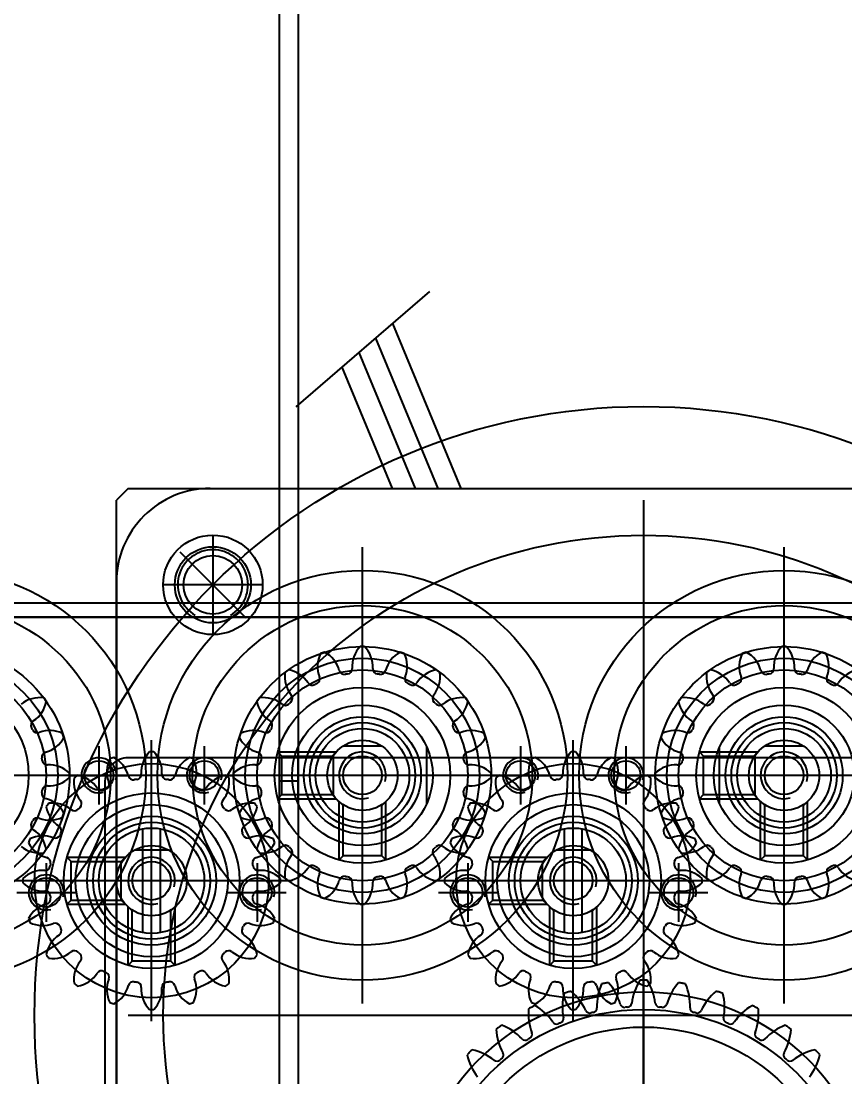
# Model space of a CAD drawing. Header units: inches. Extents: x 0 to 77285, y -118 to 40065.
# Drawn here: x 15726.5 to 15796.8, y 25655.3 to 25745.5 of the extents above; entities that cross this region are included whole.
import ezdxf

# ---------------------------------------------------------------- set-up
doc = ezdxf.new("R2010")
doc.units = ezdxf.units.IN
doc.header["$LTSCALE"] = 5
doc.header["$MEASUREMENT"] = 0
doc.layers.add('A', color=8, linetype='Continuous')
doc.styles.add('SCI', font='')
doc.styles.get('SCI').set_extended_font_data('Gulim')
doc.dimstyles.new('SCH', dxfattribs={"dimtxt": 2.5, "dimasz": 2, "dimexe": 1.25, "dimexo": 0.625, "dimtad": 1, "dimdec": 8, "dimtxsty": 'SCI', "dimcen": 2.5, "dimclrd": 4, "dimclre": 4, "dimclrt": 7, "dimadec": 8, "dimazin": 2, "dimtfac": 1, "dimtdec": 8, "dimtmove": 0, "dimatfit": 3, "dimfxl": 1, "dimarcsym": 0})

# ---------------------------------------------------------------- blocks, each defined once
blk = doc.blocks.new('A$Cc399747e')
at = {"ltscale": 5}
for p, q in [((1533.292, 71), (1533.292, 1381)), ((1534.892, 1101), (1534.892, 71)), ((1533.292, 596), (1534.892, 596))]:
    blk.add_line(p, q, dxfattribs=at)
for p, q in [((1503.797, 572), (1503.797, 660)), ((1548.797, 660), (1548.797, 572)), ((1503.797, 656), (1503.797, 612)), ((1503.797, 613.5), (1503.797, 654.5)), ((1548.797, 586), (1548.797, 653)), ((1459.797, 616), (1547.797, 616)), ((1509.797, 616.5), (1509.797, 592.5)), ((1545.797, 616.5), (1545.797, 592.5)), ((1491.797, 615), (1491.797, 576)), ((1527.797, 615), (1527.797, 576)), ((1507.797, 611.729), (1507.797, 606.736)), ((1507.797, 611.729), (1508.147, 611.379)), ((1509.797, 612), (1509.797, 597)), ((1511.797, 611.729), (1511.447, 611.379)), ((1511.797, 611.729), (1511.797, 606.736)), ((1543.797, 611.729), (1543.797, 606.736)), ((1543.797, 611.729), (1544.147, 611.379)), ((1545.797, 612), (1545.797, 597)), ((1547.797, 611.729), (1547.447, 611.379)), ((1547.797, 611.729), (1547.797, 606.736)), ((1508.147, 611.379), (1511.447, 611.379)), ((1508.147, 611.379), (1508.147, 607.086)), ((1511.447, 611.379), (1511.447, 607.086)), ((1544.147, 611.379), (1547.447, 611.379)), ((1544.147, 611.379), (1544.147, 607.086)), ((1547.447, 611.379), (1547.447, 607.086)), ((1509.797, 610), (1509.797, 599)), ((1545.797, 610), (1545.797, 599)), ((1509.047, 608.937), (1509.047, 600.063)), ((1510.547, 608.937), (1510.547, 600.063)), ((1545.047, 608.937), (1545.047, 600.063)), ((1546.547, 608.937), (1546.547, 600.063)), ((1491.797, 608.5), (1491.797, 582.5)), ((1500.797, 603), (1500.797, 608)), ((1518.797, 603), (1518.797, 608)), ((1527.797, 608.5), (1527.797, 582.5)), ((1536.797, 603), (1536.797, 608)), ((1554.797, 603), (1554.797, 608)), ((1491.797, 607.5), (1491.797, 583.5)), ((1508.147, 607.086), (1507.797, 606.736)), ((1508.147, 607.086), (1508.277, 607.086)), ((1511.318, 607.086), (1511.447, 607.086)), ((1511.447, 607.086), (1511.797, 606.736)), ((1527.797, 607.5), (1527.797, 583.5)), ((1544.147, 607.086), (1543.797, 606.736)), ((1544.147, 607.086), (1544.277, 607.086)), ((1547.318, 607.086), (1547.447, 607.086)), ((1547.447, 607.086), (1547.797, 606.736)), ((1517.026, 606.5), (1512.033, 606.5)), ((1512.383, 606.15), (1512.033, 606.5)), ((1512.383, 606.15), (1512.383, 606.021)), ((1516.676, 606.15), (1512.383, 606.15)), ((1517.026, 606.5), (1516.676, 606.15)), ((1516.676, 606.15), (1516.676, 602.85)), ((1553.026, 606.5), (1548.033, 606.5)), ((1548.383, 606.15), (1548.033, 606.5)), ((1548.383, 606.15), (1548.383, 606.021)), ((1552.676, 606.15), (1548.383, 606.15)), ((1553.026, 606.5), (1552.676, 606.15)), ((1552.676, 606.15), (1552.676, 602.85)), ((1503.297, 605.5), (1498.297, 605.5)), ((1512.438, 603.077), (1512.438, 605.923)), ((1521.297, 605.5), (1516.297, 605.5)), ((1539.297, 605.5), (1534.297, 605.5)), ((1548.438, 603.077), (1548.438, 605.923)), ((1557.297, 605.5), (1552.297, 605.5)), ((1497.797, 604.5), (1521.797, 604.5)), ((1502.297, 604.5), (1517.297, 604.5)), ((1504.297, 604.5), (1515.297, 604.5)), ((1533.797, 604.5), (1557.797, 604.5)), ((1538.297, 604.5), (1553.297, 604.5)), ((1540.297, 604.5), (1551.297, 604.5)), ((1489.797, 602.729), (1489.797, 597.736)), ((1489.797, 602.729), (1490.147, 602.379)), ((1490.147, 602.379), (1493.447, 602.379)), ((1490.147, 602.379), (1490.147, 598.086)), ((1493.797, 602.729), (1493.447, 602.379)), ((1493.447, 602.379), (1493.447, 598.086)), ((1493.797, 602.729), (1493.797, 597.736)), ((1512.383, 602.85), (1512.033, 602.5)), ((1517.026, 602.5), (1512.033, 602.5)), ((1512.383, 602.979), (1512.383, 602.85)), ((1516.676, 602.85), (1512.383, 602.85)), ((1517.026, 602.5), (1516.676, 602.85)), ((1525.797, 602.729), (1525.797, 597.736)), ((1525.797, 602.729), (1526.147, 602.379)), ((1526.147, 602.379), (1529.447, 602.379)), ((1526.147, 602.379), (1526.147, 598.086)), ((1529.797, 602.729), (1529.447, 602.379)), ((1529.447, 602.379), (1529.447, 598.086)), ((1529.797, 602.729), (1529.797, 597.736)), ((1548.383, 602.85), (1548.033, 602.5)), ((1553.026, 602.5), (1548.033, 602.5)), ((1548.383, 602.979), (1548.383, 602.85)), ((1552.676, 602.85), (1548.383, 602.85)), ((1553.026, 602.5), (1552.676, 602.85)), ((1511.22, 601.859), (1508.374, 601.859)), ((1547.22, 601.859), (1544.374, 601.859)), ((1490.147, 598.086), (1489.797, 597.736)), ((1490.147, 598.086), (1490.277, 598.086)), ((1493.318, 598.086), (1493.447, 598.086)), ((1493.447, 598.086), (1493.797, 597.736)), ((1497.297, 597.898), (1497.297, 593.102)), ((1505.297, 593), (1505.297, 598)), ((1514.297, 593), (1514.297, 598)), ((1522.297, 597.898), (1522.297, 593.102)), ((1526.147, 598.086), (1525.797, 597.736)), ((1526.147, 598.086), (1526.277, 598.086)), ((1529.318, 598.086), (1529.447, 598.086)), ((1529.447, 598.086), (1529.797, 597.736)), ((1533.297, 597.898), (1533.297, 593.102)), ((1541.297, 593), (1541.297, 598)), ((1550.297, 593), (1550.297, 598)), ((1499.026, 597.5), (1494.033, 597.5)), ((1494.383, 597.15), (1494.033, 597.5)), ((1494.298, 593.843), (1494.298, 597.157)), ((1494.383, 597.15), (1494.383, 597.021)), ((1498.676, 597.15), (1494.383, 597.15)), ((1499.026, 597.5), (1498.676, 597.15)), ((1498.676, 597.15), (1498.676, 593.85)), ((1535.026, 597.5), (1530.033, 597.5)), ((1530.383, 597.15), (1530.033, 597.5)), ((1530.298, 593.843), (1530.298, 597.157)), ((1530.383, 597.15), (1530.383, 597.021)), ((1534.676, 597.15), (1530.383, 597.15)), ((1535.026, 597.5), (1534.676, 597.15)), ((1534.676, 597.15), (1534.676, 593.85)), ((1472.297, 595.5), (1511.297, 595.5)), ((1478.797, 595.5), (1504.797, 595.5)), ((1479.797, 595.5), (1503.797, 595.5)), ((1507.797, 595.5), (1502.797, 595.5)), ((1508.297, 595.5), (1547.297, 595.5)), ((1516.797, 595.5), (1511.797, 595.5)), ((1514.797, 595.5), (1540.797, 595.5)), ((1515.797, 595.5), (1539.797, 595.5)), ((1543.797, 595.5), (1538.797, 595.5)), ((1544.297, 595.5), (1583.297, 595.5)), ((1552.797, 595.5), (1547.797, 595.5)), ((1550.797, 595.5), (1576.797, 595.5)), ((1551.797, 595.5), (1575.797, 595.5)), ((1494.383, 593.85), (1494.033, 593.5)), ((1499.026, 593.5), (1494.033, 593.5)), ((1494.383, 593.979), (1494.383, 593.85)), ((1498.676, 593.85), (1494.383, 593.85)), ((1499.026, 593.5), (1498.676, 593.85)), ((1530.383, 593.85), (1530.033, 593.5)), ((1535.026, 593.5), (1530.033, 593.5)), ((1530.383, 593.979), (1530.383, 593.85)), ((1534.676, 593.85), (1530.383, 593.85)), ((1535.026, 593.5), (1534.676, 593.85)), ((1490.14, 592.999), (1493.454, 592.999)), ((1526.14, 592.999), (1529.454, 592.999)), ((1548.797, 579), (1548.797, 586)), ((1540.567, 574.98), (1540.567, 583.48)), ((1617.797, 582), (1042.797, 582)), ((1543.396, 576.402), (1537.739, 582.059)), ((1536.317, 579.23), (1544.817, 579.23)), ((1547.797, 571), (1548.797, 572)), ((1547.797, 571), (1459.797, 571)), ((1540.797, 571), (1466.797, 571)), ((1519.373, 571), (1525.211, 556.907)), ((1521.322, 571), (1526.646, 558.147)), ((1523.27, 571), (1528.08, 559.387)), ((1525.218, 571), (1529.515, 560.628)), ((1533.454, 564.033), (1522.04, 554.165))]:
    blk.add_line(p, q)
at = {"ltscale": 3}
for p, q in [((1549.787, 596), (1549.787, 652)), ((1451.787, 594), (1547.787, 594)), ((1042.797, 582), (1617.797, 582)), ((1042.797, 580.8), (1617.797, 580.8))]:
    blk.add_line(p, q, dxfattribs=at)
for centre, radius in [((1503.797, 616), 52.001), ((1503.797, 616), 52.001), ((1503.797, 616), 41), ((1503.797, 634), 20), ((1503.797, 634), 18.5), ((1503.797, 634), 17), ((1509.797, 604.5), 10), ((1545.797, 604.5), 10), ((1491.797, 595.5), 17.5), ((1527.797, 595.5), 17.5), ((1563.797, 595.5), 17.5), ((1509.797, 604.5), 7.5), ((1545.797, 604.5), 7.5), ((1509.797, 604.5), 6.5), ((1545.797, 604.5), 6.5), ((1491.797, 595.5), 14.5), ((1509.797, 604.5), 5.5), ((1527.797, 595.5), 14.5), ((1545.797, 604.5), 5.5), ((1563.797, 595.5), 14.5), ((1509.797, 604.5), 5), ((1509.797, 604.5), 4.5), ((1509.797, 604.5), 4.5), ((1545.797, 604.5), 5), ((1545.797, 604.5), 4.5), ((1545.797, 604.5), 4.5), ((1509.797, 604.5), 3), ((1509.797, 604.5), 3), ((1545.797, 604.5), 3), ((1545.797, 604.5), 3), ((1491.797, 595.5), 11), ((1500.797, 605.5), 1.25), ((1509.797, 604.5), 1.65), ((1527.797, 595.5), 11), ((1518.797, 605.5), 1.25), ((1536.797, 605.5), 1.25), ((1545.797, 604.5), 1.65), ((1563.797, 595.5), 11), ((1554.797, 605.5), 1.25), ((1491.797, 595.5), 10), ((1527.797, 595.5), 10), ((1563.797, 595.5), 10), ((1491.797, 595.5), 9), ((1527.797, 595.5), 9), ((1563.797, 595.5), 9), ((1491.797, 595.5), 7.5), ((1527.797, 595.5), 7.5), ((1563.797, 595.5), 7.5), ((1491.797, 595.5), 6), ((1527.797, 595.5), 6), ((1491.797, 595.5), 5), ((1491.797, 595.5), 4.5), ((1527.797, 595.5), 5), ((1527.797, 595.5), 4.5), ((1491.797, 595.5), 4), ((1527.797, 595.5), 4), ((1491.797, 595.5), 3), ((1491.797, 595.5), 3), ((1527.797, 595.5), 3), ((1527.797, 595.5), 3), ((1491.797, 595.5), 1.65), ((1527.797, 595.5), 1.65), ((1505.297, 595.5), 1.25), ((1514.297, 595.5), 1.25), ((1541.297, 595.5), 1.25), ((1550.297, 595.5), 1.25), ((1540.567, 579.23), 4.25), ((1540.567, 579.23), 3.25), ((1540.567, 579.23), 2.5)]:
    blk.add_circle(centre, radius)
for centre, radius, start, end in [((1493.596, 618.215), 5, 142.5617, 166.64585), ((1513.998, 618.215), 5, 13.35415, 37.4383), ((1488.013, 623.799), 5, 283.35415, 307.4383), ((1491.285, 619.525), 0.383, 49.15998, 127.4383), ((1503.797, 634), 18.75, 229.15998, 229.5), ((1503.797, 634), 18.75, 229.5, 229.84002), ((1491.458, 619.378), 0.383, 331.5617, 49.84002), ((1516.137, 619.378), 0.383, 130.15998, 208.4383), ((1503.797, 634), 18.75, 310.15998, 310.5), ((1503.797, 634), 18.75, 310.5, 310.84002), ((1516.309, 619.525), 0.383, 52.5617, 130.84002), ((1519.582, 623.799), 5, 232.5617, 256.64585), ((1503.797, 634), 21, 224.15937, 225), ((1503.797, 634), 21, 225, 225.84063), ((1496.191, 616.814), 5, 151.5617, 175.64585), ((1511.403, 616.814), 5, 4.35415, 28.4383), ((1503.797, 634), 21, 314.15937, 315), ((1503.797, 634), 21, 315, 315.84063), ((1489.803, 621.456), 5, 292.35415, 316.4383), ((1493.703, 617.746), 0.383, 58.15998, 136.4383), ((1503.797, 634), 18.75, 238.15998, 238.5), ((1503.797, 634), 18.75, 238.5, 238.84002), ((1493.897, 617.627), 0.383, 340.5617, 58.84002), ((1513.697, 617.627), 0.383, 121.15998, 199.4383), ((1503.797, 634), 18.75, 301.15998, 301.5), ((1503.797, 634), 18.75, 301.5, 301.84002), ((1513.891, 617.746), 0.383, 43.5617, 121.84002), ((1517.792, 621.456), 5, 223.5617, 247.64585), ((1503.797, 634), 21, 233.15937, 234), ((1503.797, 634), 21, 234, 234.84063), ((1498.973, 615.836), 5, 160.5617, 184.64585), ((1508.621, 615.836), 5, 355.35415, 19.4383), ((1503.797, 634), 21, 305.15937, 306), ((1503.797, 634), 21, 306, 306.84063), ((1491.937, 619.421), 5, 301.35415, 325.4383), ((1496.37, 616.367), 0.383, 67.15998, 145.4383), ((1503.797, 634), 18.75, 247.15998, 247.5), ((1503.797, 634), 18.75, 247.5, 247.84002), ((1496.58, 616.28), 0.383, 349.5617, 67.84002), ((1501.874, 615.305), 5, 169.5617, 193.64585), ((1505.72, 615.305), 5, 346.35415, 10.4383), ((1511.014, 616.28), 0.383, 112.15998, 190.4383), ((1503.797, 634), 18.75, 292.15998, 292.5), ((1503.797, 634), 18.75, 292.5, 292.84002), ((1511.224, 616.367), 0.383, 34.5617, 112.84002), ((1515.657, 619.421), 5, 214.5617, 238.64585), ((1503.797, 634), 21, 242.15937, 243), ((1503.797, 634), 21, 243, 243.84063), ((1494.364, 617.745), 5, 310.35415, 334.4383), ((1499.22, 615.422), 0.383, 76.15998, 154.4383), ((1503.797, 634), 18.75, 256.15998, 256.5), ((1503.797, 634), 18.75, 256.5, 256.84002), ((1499.441, 615.369), 0.383, 358.5617, 76.84002), ((1504.823, 615.234), 5, 178.5617, 202.64585), ((1497.023, 616.47), 5, 319.35415, 343.4383), ((1502.183, 614.935), 0.383, 85.15998, 163.4383), ((1503.797, 634), 18.75, 265.15998, 265.5), ((1503.797, 634), 18.75, 265.5, 265.84002), ((1502.409, 614.917), 0.383, 7.5617, 85.84002), ((1505.185, 614.917), 0.383, 94.15998, 172.4383), ((1503.797, 634), 18.75, 274.15998, 274.5), ((1503.797, 634), 18.75, 274.5, 274.84002), ((1505.412, 614.935), 0.383, 16.5617, 94.84002), ((1510.571, 616.47), 5, 196.5617, 220.64585), ((1509.797, 604.5), 11, 107.05064, 108), ((1505.403, 612.806), 2.5, 14.84215, 62.13454), ((1502.772, 615.234), 5, 337.35415, 1.4383), ((1508.153, 615.369), 0.383, 103.15998, 181.4383), ((1503.797, 634), 18.75, 283.15998, 283.5), ((1503.797, 634), 18.75, 283.5, 283.84002), ((1508.374, 615.422), 0.383, 25.5617, 103.84002), ((1513.23, 617.745), 5, 205.5617, 229.64585), ((1511.409, 613.758), 2.5, 135.86546, 183.15785), ((1509.797, 604.5), 11, 90, 90.94936), ((1509.797, 604.5), 11, 89.05064, 90), ((1508.185, 613.758), 2.5, 356.84215, 44.13454), ((1514.191, 612.806), 2.5, 117.86546, 165.15785), ((1509.797, 604.5), 11, 72, 72.94936), ((1503.797, 634), 21, 296.15937, 297), ((1503.797, 634), 21, 297, 297.84063), ((1545.797, 604.5), 11, 107.05064, 108), ((1541.403, 612.806), 2.5, 14.84215, 62.13454), ((1547.409, 613.758), 2.5, 135.86546, 183.15785), ((1545.797, 604.5), 11, 90, 90.94936), ((1545.797, 604.5), 11, 89.05064, 90), ((1544.185, 613.758), 2.5, 356.84215, 44.13454), ((1550.191, 612.806), 2.5, 117.86546, 165.15785), ((1545.797, 604.5), 11, 72, 72.94936), ((1503.797, 634), 21, 251.15937, 252), ((1507.746, 615.626), 5, 187.5617, 211.64585), ((1499.849, 615.626), 5, 328.35415, 352.4383), ((1508.47, 613.803), 2.5, 153.86546, 201.15785), ((1509.797, 604.5), 11, 108, 108.94936), ((1503.797, 634), 21, 288, 288.84063), ((1509.797, 604.5), 11, 71.05064, 72), ((1511.125, 613.803), 2.5, 338.84215, 26.13454), ((1544.47, 613.803), 2.5, 153.86546, 201.15785), ((1545.797, 604.5), 11, 108, 108.94936), ((1545.797, 604.5), 11, 71.05064, 72), ((1547.125, 613.803), 2.5, 338.84215, 26.13454), ((1503.797, 634), 21, 252, 252.84063), ((1503.797, 634), 21, 260.15937, 261), ((1503.797, 634), 21, 261, 261.84063), ((1505.66, 612.937), 2.5, 171.86546, 219.15785), ((1509.797, 604.5), 11, 126, 126.94936), ((1509.797, 604.5), 11, 125.05064, 126), ((1503.052, 611.042), 2.5, 32.84215, 80.13454), ((1503.797, 634), 21, 278.15937, 279), ((1503.797, 634), 21, 279, 279.84063), ((1508.247, 613.56), 0.442, 194.84215, 279.71096), ((1508.472, 613.596), 0.442, 278.28904, 3.15785), ((1503.797, 634), 21, 287.15937, 288), ((1511.122, 613.596), 0.442, 176.84215, 261.71096), ((1511.348, 613.56), 0.442, 260.28904, 345.15785), ((1516.543, 611.042), 2.5, 99.86546, 147.15785), ((1513.935, 612.937), 2.5, 320.84215, 8.13454), ((1509.797, 604.5), 11, 54, 54.94936), ((1509.797, 604.5), 11, 53.05064, 54), ((1541.66, 612.937), 2.5, 171.86546, 219.15785), ((1545.797, 604.5), 11, 126, 126.94936), ((1545.797, 604.5), 11, 125.05064, 126), ((1539.052, 611.042), 2.5, 32.84215, 80.13454), ((1544.247, 613.56), 0.442, 194.84215, 279.71096), ((1544.472, 613.596), 0.442, 278.28904, 3.15785), ((1547.122, 613.596), 0.442, 176.84215, 261.71096), ((1547.348, 613.56), 0.442, 260.28904, 345.15785), ((1552.543, 611.042), 2.5, 99.86546, 147.15785), ((1549.935, 612.937), 2.5, 320.84215, 8.13454), ((1545.797, 604.5), 11, 54, 54.94936), ((1545.797, 604.5), 11, 53.05064, 54), ((1503.797, 634), 21, 269.15937, 270), ((1503.797, 634), 21, 270, 270.84063), ((1505.523, 612.637), 0.442, 212.84215, 297.71096), ((1509.797, 604.5), 8.75, 117, 117.71096), ((1509.797, 604.5), 8.75, 116.28904, 117), ((1505.726, 612.741), 0.442, 296.28904, 21.15785), ((1509.797, 604.5), 8.75, 99, 99.71096), ((1509.797, 604.5), 8.75, 98.28904, 99), ((1509.797, 604.5), 8.75, 81, 81.71096), ((1509.797, 604.5), 8.75, 80.28904, 81), ((1513.868, 612.741), 0.442, 158.84215, 243.71096), ((1509.797, 604.5), 8.75, 63, 63.71096), ((1509.797, 604.5), 8.75, 62.28904, 63), ((1514.071, 612.637), 0.442, 242.28904, 327.15785), ((1541.523, 612.637), 0.442, 212.84215, 297.71096), ((1545.797, 604.5), 8.75, 117, 117.71096), ((1545.797, 604.5), 8.75, 116.28904, 117), ((1541.726, 612.741), 0.442, 296.28904, 21.15785), ((1545.797, 604.5), 8.75, 99, 99.71096), ((1545.797, 604.5), 8.75, 98.28904, 99), ((1545.797, 604.5), 8.75, 81, 81.71096), ((1545.797, 604.5), 8.75, 80.28904, 81), ((1549.868, 612.741), 0.442, 158.84215, 243.71096), ((1545.797, 604.5), 8.75, 63, 63.71096), ((1545.797, 604.5), 8.75, 62.28904, 63), ((1550.071, 612.637), 0.442, 242.28904, 327.15785), ((1509.797, 604.5), 11, 144, 144.94936), ((1503.255, 611.246), 2.5, 189.86546, 237.15785), ((1509.797, 604.5), 11, 143.05064, 144), ((1501.36, 608.637), 2.5, 50.84215, 98.13454), ((1503.218, 610.918), 0.442, 230.84215, 315.71096), ((1509.797, 604.5), 8.75, 135, 135.71096), ((1509.797, 604.5), 8.75, 134.28904, 135), ((1503.379, 611.08), 0.442, 314.28904, 39.15785), ((1516.215, 611.08), 0.442, 140.84215, 225.71096), ((1509.797, 604.5), 8.75, 45, 45.71096), ((1509.797, 604.5), 8.75, 44.28904, 45), ((1516.377, 610.918), 0.442, 224.28904, 309.15785), ((1518.234, 608.637), 2.5, 81.86546, 129.15785), ((1516.339, 611.246), 2.5, 302.84215, 350.13454), ((1509.797, 604.5), 11, 36, 36.94936), ((1509.797, 604.5), 11, 35.05064, 36), ((1545.797, 604.5), 11, 144, 144.94936), ((1539.255, 611.246), 2.5, 189.86546, 237.15785), ((1545.797, 604.5), 11, 143.05064, 144), ((1537.36, 608.637), 2.5, 50.84215, 98.13454), ((1539.218, 610.918), 0.442, 230.84215, 315.71096), ((1545.797, 604.5), 8.75, 135, 135.71096), ((1545.797, 604.5), 8.75, 134.28904, 135), ((1539.379, 611.08), 0.442, 314.28904, 39.15785), ((1552.215, 611.08), 0.442, 140.84215, 225.71096), ((1545.797, 604.5), 8.75, 45, 45.71096), ((1545.797, 604.5), 8.75, 44.28904, 45), ((1552.377, 610.918), 0.442, 224.28904, 309.15785), ((1554.234, 608.637), 2.5, 81.86546, 129.15785), ((1552.339, 611.246), 2.5, 302.84215, 350.13454), ((1545.797, 604.5), 11, 36, 36.94936), ((1545.797, 604.5), 11, 35.05064, 36), ((1501.66, 608.774), 0.442, 332.28904, 57.15785), ((1517.935, 608.774), 0.442, 122.84215, 207.71096), ((1537.66, 608.774), 0.442, 332.28904, 57.15785), ((1553.935, 608.774), 0.442, 122.84215, 207.71096), ((1509.797, 604.5), 11, 162, 162.94936), ((1509.797, 604.5), 11, 161.05064, 162), ((1500.495, 605.828), 2.5, 68.84215, 116.13454), ((1501.556, 608.571), 0.442, 248.84215, 333.71096), ((1509.797, 604.5), 8.75, 153, 153.71096), ((1509.797, 604.5), 8.75, 152.28904, 153), ((1509.797, 604.5), 8.75, 27, 27.71096), ((1509.797, 604.5), 8.75, 26.28904, 27), ((1518.038, 608.571), 0.442, 206.28904, 291.15785), ((1519.1, 605.828), 2.5, 63.86546, 111.15785), ((1509.797, 604.5), 11, 18, 18.94936), ((1509.797, 604.5), 11, 17.05064, 18), ((1545.797, 604.5), 11, 162, 162.94936), ((1545.797, 604.5), 11, 161.05064, 162), ((1536.495, 605.828), 2.5, 68.84215, 116.13454), ((1537.556, 608.571), 0.442, 248.84215, 333.71096), ((1545.797, 604.5), 8.75, 153, 153.71096), ((1545.797, 604.5), 8.75, 152.28904, 153), ((1545.797, 604.5), 8.75, 27, 27.71096), ((1545.797, 604.5), 8.75, 26.28904, 27), ((1554.038, 608.571), 0.442, 206.28904, 291.15785), ((1555.1, 605.828), 2.5, 63.86546, 111.15785), ((1545.797, 604.5), 11, 18, 18.94936), ((1545.797, 604.5), 11, 17.05064, 18), ((1501.491, 608.894), 2.5, 207.86546, 255.15785), ((1500.797, 605.5), 1.5, 165, 105), ((1518.797, 605.5), 1.5, 165, 105), ((1518.104, 608.894), 2.5, 284.84215, 332.13454), ((1537.491, 608.894), 2.5, 207.86546, 255.15785), ((1536.797, 605.5), 1.5, 165, 105), ((1554.797, 605.5), 1.5, 165, 105), ((1554.104, 608.894), 2.5, 284.84215, 332.13454), ((1491.797, 595.5), 11, 107.05064, 108), ((1487.403, 603.806), 2.5, 14.84215, 62.13454), ((1493.409, 604.758), 2.5, 135.86546, 183.15785), ((1491.797, 595.5), 11, 90, 90.94936), ((1491.797, 595.5), 11, 89.05064, 90), ((1490.185, 604.758), 2.5, 356.84215, 44.13454), ((1496.191, 603.806), 2.5, 117.86546, 165.15785), ((1491.797, 595.5), 11, 72, 72.94936), ((1500.737, 606.051), 0.442, 350.28904, 75.15785), ((1509.797, 604.5), 8.75, 170.28904, 171), ((1509.797, 604.5), 2, 165, 105), ((1518.857, 606.051), 0.442, 104.84215, 189.71096), ((1509.797, 604.5), 8.75, 9, 9.71096), ((1527.797, 595.5), 11, 107.05064, 108), ((1523.403, 603.806), 2.5, 14.84215, 62.13454), ((1529.409, 604.758), 2.5, 135.86546, 183.15785), ((1527.797, 595.5), 11, 90, 90.94936), ((1527.797, 595.5), 11, 89.05064, 90), ((1526.185, 604.758), 2.5, 356.84215, 44.13454), ((1532.191, 603.806), 2.5, 117.86546, 165.15785), ((1527.797, 595.5), 11, 72, 72.94936), ((1536.737, 606.051), 0.442, 350.28904, 75.15785), ((1545.797, 604.5), 8.75, 170.28904, 171), ((1545.797, 604.5), 2, 165, 105), ((1554.857, 606.051), 0.442, 104.84215, 189.71096), ((1545.797, 604.5), 8.75, 9, 9.71096), ((1490.47, 604.803), 2.5, 153.86546, 201.15785), ((1491.797, 595.5), 11, 108, 108.94936), ((1491.797, 595.5), 11, 71.05064, 72), ((1493.125, 604.803), 2.5, 338.84215, 26.13454), ((1500.54, 602.888), 2.5, 86.84215, 134.13454), ((1500.702, 605.825), 0.442, 266.84215, 351.71096), ((1509.797, 604.5), 8.75, 171, 171.71096), ((1509.797, 604.5), 8.75, 8.28904, 9), ((1518.893, 605.825), 0.442, 188.28904, 273.15785), ((1519.055, 602.888), 2.5, 45.86546, 93.15785), ((1526.47, 604.803), 2.5, 153.86546, 201.15785), ((1527.797, 595.5), 11, 108, 108.94936), ((1527.797, 595.5), 11, 71.05064, 72), ((1529.125, 604.803), 2.5, 338.84215, 26.13454), ((1536.54, 602.888), 2.5, 86.84215, 134.13454), ((1536.702, 605.825), 0.442, 266.84215, 351.71096), ((1545.797, 604.5), 8.75, 171, 171.71096), ((1545.797, 604.5), 8.75, 8.28904, 9), ((1554.893, 605.825), 0.442, 188.28904, 273.15785), ((1555.055, 602.888), 2.5, 45.86546, 93.15785), ((1485.052, 602.042), 2.5, 32.84215, 80.13454), ((1490.247, 604.56), 0.442, 194.84215, 279.71096), ((1490.472, 604.596), 0.442, 278.28904, 3.15785), ((1493.122, 604.596), 0.442, 176.84215, 261.71096), ((1493.348, 604.56), 0.442, 260.28904, 345.15785), ((1498.543, 602.042), 2.5, 99.86546, 147.15785), ((1495.935, 603.937), 2.5, 320.84215, 8.13454), ((1491.797, 595.5), 11, 54, 54.94936), ((1491.797, 595.5), 11, 53.05064, 54), ((1509.797, 604.5), 11, 179.05064, 180), ((1509.797, 604.5), 11, 180, 180.94936), ((1500.54, 606.112), 2.5, 225.86546, 273.15785), ((1519.055, 606.112), 2.5, 266.84215, 314.13454), ((1509.797, 604.5), 11, 360, 0.94936), ((1509.797, 604.5), 11, 359.05064, 0), ((1523.66, 603.937), 2.5, 171.86546, 219.15785), ((1527.797, 595.5), 11, 126, 126.94936), ((1527.797, 595.5), 11, 125.05064, 126), ((1521.052, 602.042), 2.5, 32.84215, 80.13454), ((1526.247, 604.56), 0.442, 194.84215, 279.71096), ((1526.472, 604.596), 0.442, 278.28904, 3.15785), ((1529.122, 604.596), 0.442, 176.84215, 261.71096), ((1529.348, 604.56), 0.442, 260.28904, 345.15785), ((1534.543, 602.042), 2.5, 99.86546, 147.15785), ((1531.935, 603.937), 2.5, 320.84215, 8.13454), ((1527.797, 595.5), 11, 54, 54.94936), ((1527.797, 595.5), 11, 53.05064, 54), ((1545.797, 604.5), 11, 179.05064, 180), ((1545.797, 604.5), 11, 180, 180.94936), ((1536.54, 606.112), 2.5, 225.86546, 273.15785), ((1555.055, 606.112), 2.5, 266.84215, 314.13454), ((1545.797, 604.5), 11, 360, 0.94936), ((1545.797, 604.5), 11, 359.05064, 0), ((1487.523, 603.637), 0.442, 212.84215, 297.71096), ((1491.797, 595.5), 8.75, 117, 117.71096), ((1491.797, 595.5), 8.75, 116.28904, 117), ((1487.726, 603.741), 0.442, 296.28904, 21.15785), ((1491.797, 595.5), 8.75, 99, 99.71096), ((1491.797, 595.5), 8.75, 98.28904, 99), ((1491.797, 595.5), 8.75, 81, 81.71096), ((1491.797, 595.5), 8.75, 80.28904, 81), ((1495.868, 603.741), 0.442, 158.84215, 243.71096), ((1491.797, 595.5), 8.75, 63, 63.71096), ((1491.797, 595.5), 8.75, 62.28904, 63), ((1496.071, 603.637), 0.442, 242.28904, 327.15785), ((1500.702, 603.175), 0.442, 8.28904, 93.15785), ((1518.893, 603.175), 0.442, 86.84215, 171.71096), ((1523.523, 603.637), 0.442, 212.84215, 297.71096), ((1527.797, 595.5), 8.75, 117, 117.71096), ((1527.797, 595.5), 8.75, 116.28904, 117), ((1523.726, 603.741), 0.442, 296.28904, 21.15785), ((1527.797, 595.5), 8.75, 99, 99.71096), ((1527.797, 595.5), 8.75, 98.28904, 99), ((1527.797, 595.5), 8.75, 81, 81.71096), ((1527.797, 595.5), 8.75, 80.28904, 81), ((1531.868, 603.741), 0.442, 158.84215, 243.71096), ((1527.797, 595.5), 8.75, 63, 63.71096), ((1527.797, 595.5), 8.75, 62.28904, 63), ((1532.071, 603.637), 0.442, 242.28904, 327.15785), ((1536.702, 603.175), 0.442, 8.28904, 93.15785), ((1554.893, 603.175), 0.442, 86.84215, 171.71096), ((1501.491, 600.106), 2.5, 104.84215, 152.13454), ((1500.737, 602.95), 0.442, 284.84215, 9.71096), ((1509.797, 604.5), 8.75, 188.28904, 189), ((1509.797, 604.5), 8.75, 189, 189.71096), ((1518.857, 602.95), 0.442, 170.28904, 255.15785), ((1509.797, 604.5), 8.75, 350.28904, 351), ((1509.797, 604.5), 8.75, 351, 351.71096), ((1518.104, 600.106), 2.5, 27.86546, 75.15785), ((1537.491, 600.106), 2.5, 104.84215, 152.13454), ((1536.737, 602.95), 0.442, 284.84215, 9.71096), ((1545.797, 604.5), 8.75, 188.28904, 189), ((1545.797, 604.5), 8.75, 189, 189.71096), ((1554.857, 602.95), 0.442, 170.28904, 255.15785), ((1545.797, 604.5), 8.75, 350.28904, 351), ((1545.797, 604.5), 8.75, 351, 351.71096), ((1554.104, 600.106), 2.5, 27.86546, 75.15785), ((1498.215, 602.08), 0.442, 140.84215, 225.71096), ((1491.797, 595.5), 8.75, 45, 45.71096), ((1491.797, 595.5), 8.75, 44.28904, 45), ((1498.377, 601.918), 0.442, 224.28904, 309.15785), ((1500.234, 599.637), 2.5, 81.86546, 129.15785), ((1498.339, 602.246), 2.5, 302.84215, 350.13454), ((1491.797, 595.5), 11, 36, 36.94936), ((1491.797, 595.5), 11, 35.05064, 36), ((1527.797, 595.5), 11, 144, 144.94936), ((1521.255, 602.246), 2.5, 189.86546, 237.15785), ((1527.797, 595.5), 11, 143.05064, 144), ((1519.36, 599.637), 2.5, 50.84215, 98.13454), ((1521.218, 601.918), 0.442, 230.84215, 315.71096), ((1527.797, 595.5), 8.75, 135, 135.71096), ((1527.797, 595.5), 8.75, 134.28904, 135), ((1521.379, 602.08), 0.442, 314.28904, 39.15785), ((1534.215, 602.08), 0.442, 140.84215, 225.71096), ((1527.797, 595.5), 8.75, 45, 45.71096), ((1527.797, 595.5), 8.75, 44.28904, 45), ((1534.377, 601.918), 0.442, 224.28904, 309.15785), ((1536.234, 599.637), 2.5, 81.86546, 129.15785), ((1534.339, 602.246), 2.5, 302.84215, 350.13454), ((1527.797, 595.5), 11, 36, 36.94936), ((1527.797, 595.5), 11, 35.05064, 36), ((1563.797, 595.5), 11, 144, 144.94936), ((1557.255, 602.246), 2.5, 189.86546, 237.15785), ((1563.797, 595.5), 11, 143.05064, 144), ((1555.36, 599.637), 2.5, 50.84215, 98.13454), ((1509.797, 604.5), 11, 197.05064, 198), ((1509.797, 604.5), 11, 198, 198.94936), ((1500.495, 603.172), 2.5, 243.86546, 291.15785), ((1501.556, 600.429), 0.442, 26.28904, 111.15785), ((1509.797, 604.5), 8.75, 206.28904, 207), ((1509.797, 604.5), 8.75, 333, 333.71096), ((1518.038, 600.429), 0.442, 68.84215, 153.71096), ((1519.1, 603.172), 2.5, 248.84215, 296.13454), ((1509.797, 604.5), 11, 341.05064, 342), ((1509.797, 604.5), 11, 342, 342.94936), ((1545.797, 604.5), 11, 197.05064, 198), ((1545.797, 604.5), 11, 198, 198.94936), ((1536.495, 603.172), 2.5, 243.86546, 291.15785), ((1537.556, 600.429), 0.442, 26.28904, 111.15785), ((1545.797, 604.5), 8.75, 206.28904, 207), ((1545.797, 604.5), 8.75, 333, 333.71096), ((1554.038, 600.429), 0.442, 68.84215, 153.71096), ((1555.1, 603.172), 2.5, 248.84215, 296.13454), ((1545.797, 604.5), 11, 341.05064, 342), ((1545.797, 604.5), 11, 342, 342.94936), ((1499.935, 599.774), 0.442, 122.84215, 207.71096), ((1503.255, 597.754), 2.5, 122.84215, 170.13454), ((1501.66, 600.226), 0.442, 302.84215, 27.71096), ((1509.797, 604.5), 8.75, 207, 207.71096), ((1517.935, 600.226), 0.442, 152.28904, 237.15785), ((1509.797, 604.5), 8.75, 332.28904, 333), ((1516.339, 597.754), 2.5, 9.86546, 57.15785), ((1519.66, 599.774), 0.442, 332.28904, 57.15785), ((1535.935, 599.774), 0.442, 122.84215, 207.71096), ((1539.255, 597.754), 2.5, 122.84215, 170.13454), ((1537.66, 600.226), 0.442, 302.84215, 27.71096), ((1545.797, 604.5), 8.75, 207, 207.71096), ((1553.935, 600.226), 0.442, 152.28904, 237.15785), ((1545.797, 604.5), 8.75, 332.28904, 333), ((1552.339, 597.754), 2.5, 9.86546, 57.15785), ((1555.66, 599.774), 0.442, 332.28904, 57.15785), ((1491.797, 595.5), 8.75, 27, 27.71096), ((1491.797, 595.5), 8.75, 26.28904, 27), ((1500.038, 599.571), 0.442, 206.28904, 291.15785), ((1501.1, 596.828), 2.5, 63.86546, 111.15785), ((1491.797, 595.5), 11, 18, 18.94936), ((1491.797, 595.5), 11, 17.05064, 18), ((1527.797, 595.5), 11, 162, 162.94936), ((1527.797, 595.5), 11, 161.05064, 162), ((1518.495, 596.828), 2.5, 68.84215, 116.13454), ((1519.556, 599.571), 0.442, 248.84215, 333.71096), ((1527.797, 595.5), 8.75, 153, 153.71096), ((1527.797, 595.5), 8.75, 152.28904, 153), ((1527.797, 595.5), 8.75, 27, 27.71096), ((1527.797, 595.5), 8.75, 26.28904, 27), ((1536.038, 599.571), 0.442, 206.28904, 291.15785), ((1537.1, 596.828), 2.5, 63.86546, 111.15785), ((1527.797, 595.5), 11, 18, 18.94936), ((1527.797, 595.5), 11, 17.05064, 18), ((1563.797, 595.5), 11, 162, 162.94936), ((1563.797, 595.5), 11, 161.05064, 162), ((1554.495, 596.828), 2.5, 68.84215, 116.13454), ((1555.556, 599.571), 0.442, 248.84215, 333.71096), ((1563.797, 595.5), 8.75, 153, 153.71096), ((1563.797, 595.5), 8.75, 152.28904, 153), ((1500.104, 599.894), 2.5, 284.84215, 332.13454), ((1509.797, 604.5), 11, 215.05064, 216), ((1509.797, 604.5), 11, 216, 216.94936), ((1501.36, 600.363), 2.5, 261.86546, 309.15785), ((1503.218, 598.082), 0.442, 44.28904, 129.15785), ((1509.797, 604.5), 8.75, 224.28904, 225), ((1509.797, 604.5), 8.75, 225, 225.71096), ((1503.379, 597.921), 0.442, 320.84215, 45.71096), ((1516.215, 597.921), 0.442, 134.28904, 219.15785), ((1509.797, 604.5), 8.75, 314.28904, 315), ((1509.797, 604.5), 8.75, 315, 315.71096), ((1516.377, 598.082), 0.442, 50.84215, 135.71096), ((1518.234, 600.363), 2.5, 230.84215, 278.13454), ((1519.491, 599.894), 2.5, 207.86546, 255.15785), ((1509.797, 604.5), 11, 323.05064, 324), ((1509.797, 604.5), 11, 324, 324.94936), ((1536.104, 599.894), 2.5, 284.84215, 332.13454), ((1545.797, 604.5), 11, 215.05064, 216), ((1545.797, 604.5), 11, 216, 216.94936), ((1537.36, 600.363), 2.5, 261.86546, 309.15785), ((1539.218, 598.082), 0.442, 44.28904, 129.15785), ((1545.797, 604.5), 8.75, 224.28904, 225), ((1545.797, 604.5), 8.75, 225, 225.71096), ((1539.379, 597.921), 0.442, 320.84215, 45.71096), ((1552.215, 597.921), 0.442, 134.28904, 219.15785), ((1545.797, 604.5), 8.75, 314.28904, 315), ((1545.797, 604.5), 8.75, 315, 315.71096), ((1552.377, 598.082), 0.442, 50.84215, 135.71096), ((1554.234, 600.363), 2.5, 230.84215, 278.13454), ((1555.491, 599.894), 2.5, 207.86546, 255.15785), ((1545.797, 604.5), 11, 323.05064, 324), ((1545.797, 604.5), 11, 324, 324.94936), ((1491.797, 595.5), 2, 165, 105), ((1500.857, 597.051), 0.442, 104.84215, 189.71096), ((1491.797, 595.5), 8.75, 9, 9.71096), ((1505.66, 596.063), 2.5, 140.84215, 188.13454), ((1505.297, 595.5), 1.5, 165, 105), ((1514.297, 595.5), 1.5, 165, 105), ((1513.935, 596.063), 2.5, 351.86546, 39.15785), ((1518.737, 597.051), 0.442, 350.28904, 75.15785), ((1527.797, 595.5), 8.75, 170.28904, 171), ((1527.797, 595.5), 2, 165, 105), ((1536.857, 597.051), 0.442, 104.84215, 189.71096), ((1527.797, 595.5), 8.75, 9, 9.71096), ((1541.66, 596.063), 2.5, 140.84215, 188.13454), ((1541.297, 595.5), 1.5, 165, 105), ((1550.297, 595.5), 1.5, 165, 105), ((1549.935, 596.063), 2.5, 351.86546, 39.15785), ((1554.737, 597.051), 0.442, 350.28904, 75.15785), ((1563.797, 595.5), 8.75, 170.28904, 171), ((1491.797, 595.5), 8.75, 8.28904, 9), ((1500.893, 596.825), 0.442, 188.28904, 273.15785), ((1501.055, 593.888), 2.5, 45.86546, 93.15785), ((1503.052, 597.958), 2.5, 279.86546, 327.15785), ((1505.523, 596.363), 0.442, 62.28904, 147.15785), ((1509.797, 604.5), 8.75, 242.28904, 243), ((1509.797, 604.5), 8.75, 243, 243.71096), ((1505.726, 596.259), 0.442, 338.84215, 63.71096), ((1508.47, 595.197), 2.5, 158.84215, 206.13454), ((1511.125, 595.197), 2.5, 333.86546, 21.15785), ((1513.868, 596.259), 0.442, 116.28904, 201.15785), ((1509.797, 604.5), 8.75, 296.28904, 297), ((1509.797, 604.5), 8.75, 297, 297.71096), ((1514.071, 596.363), 0.442, 32.84215, 117.71096), ((1516.543, 597.958), 2.5, 212.84215, 260.13454), ((1518.54, 593.888), 2.5, 86.84215, 134.13454), ((1518.702, 596.825), 0.442, 266.84215, 351.71096), ((1527.797, 595.5), 8.75, 171, 171.71096), ((1527.797, 595.5), 8.75, 8.28904, 9), ((1536.893, 596.825), 0.442, 188.28904, 273.15785), ((1537.055, 593.888), 2.5, 45.86546, 93.15785), ((1539.052, 597.958), 2.5, 279.86546, 327.15785), ((1541.523, 596.363), 0.442, 62.28904, 147.15785), ((1545.797, 604.5), 8.75, 242.28904, 243), ((1545.797, 604.5), 8.75, 243, 243.71096), ((1541.726, 596.259), 0.442, 338.84215, 63.71096), ((1544.47, 595.197), 2.5, 158.84215, 206.13454), ((1547.125, 595.197), 2.5, 333.86546, 21.15785), ((1549.868, 596.259), 0.442, 116.28904, 201.15785), ((1545.797, 604.5), 8.75, 296.28904, 297), ((1545.797, 604.5), 8.75, 297, 297.71096), ((1550.071, 596.363), 0.442, 32.84215, 117.71096), ((1552.543, 597.958), 2.5, 212.84215, 260.13454), ((1554.54, 593.888), 2.5, 86.84215, 134.13454), ((1554.702, 596.825), 0.442, 266.84215, 351.71096), ((1563.797, 595.5), 8.75, 171, 171.71096), ((1501.055, 597.112), 2.5, 266.84215, 314.13454), ((1491.797, 595.5), 11, 360, 0.94936), ((1491.797, 595.5), 11, 359.05064, 0), ((1509.797, 604.5), 11, 233.05064, 234), ((1509.797, 604.5), 11, 234, 234.94936), ((1505.403, 596.194), 2.5, 297.86546, 345.15785), ((1508.247, 595.44), 0.442, 80.28904, 165.15785), ((1509.797, 604.5), 8.75, 260.28904, 261), ((1509.797, 604.5), 8.75, 261, 261.71096), ((1508.472, 595.405), 0.442, 356.84215, 81.71096), ((1511.409, 595.242), 2.5, 176.84215, 224.13454), ((1508.185, 595.242), 2.5, 315.86546, 3.15785), ((1511.122, 595.405), 0.442, 98.28904, 183.15785), ((1509.797, 604.5), 8.75, 278.28904, 279), ((1509.797, 604.5), 8.75, 279, 279.71096), ((1511.348, 595.44), 0.442, 14.84215, 99.71096), ((1514.191, 596.194), 2.5, 194.84215, 242.13454), ((1509.797, 604.5), 11, 305.05064, 306), ((1509.797, 604.5), 11, 306, 306.94936), ((1527.797, 595.5), 11, 179.05064, 180), ((1527.797, 595.5), 11, 180, 180.94936), ((1518.54, 597.112), 2.5, 225.86546, 273.15785), ((1537.055, 597.112), 2.5, 266.84215, 314.13454), ((1527.797, 595.5), 11, 360, 0.94936), ((1527.797, 595.5), 11, 359.05064, 0), ((1545.797, 604.5), 11, 233.05064, 234), ((1545.797, 604.5), 11, 234, 234.94936), ((1541.403, 596.194), 2.5, 297.86546, 345.15785), ((1544.247, 595.44), 0.442, 80.28904, 165.15785), ((1545.797, 604.5), 8.75, 260.28904, 261), ((1545.797, 604.5), 8.75, 261, 261.71096), ((1544.472, 595.405), 0.442, 356.84215, 81.71096), ((1547.409, 595.242), 2.5, 176.84215, 224.13454), ((1544.185, 595.242), 2.5, 315.86546, 3.15785), ((1547.122, 595.405), 0.442, 98.28904, 183.15785), ((1545.797, 604.5), 8.75, 278.28904, 279), ((1545.797, 604.5), 8.75, 279, 279.71096), ((1547.348, 595.44), 0.442, 14.84215, 99.71096), ((1550.191, 596.194), 2.5, 194.84215, 242.13454), ((1545.797, 604.5), 11, 305.05064, 306), ((1545.797, 604.5), 11, 306, 306.94936), ((1563.797, 595.5), 11, 179.05064, 180), ((1563.797, 595.5), 11, 180, 180.94936), ((1554.54, 597.112), 2.5, 225.86546, 273.15785), ((1500.893, 594.175), 0.442, 86.84215, 171.71096), ((1518.702, 594.175), 0.442, 8.28904, 93.15785), ((1536.893, 594.175), 0.442, 86.84215, 171.71096), ((1554.702, 594.175), 0.442, 8.28904, 93.15785), ((1500.857, 593.95), 0.442, 170.28904, 255.15785), ((1491.797, 595.5), 8.75, 350.28904, 351), ((1491.797, 595.5), 8.75, 351, 351.71096), ((1500.104, 591.106), 2.5, 27.86546, 75.15785), ((1509.797, 604.5), 11, 251.05064, 252), ((1509.797, 604.5), 11, 252, 252.94936), ((1509.797, 604.5), 11, 269.05064, 270), ((1509.797, 604.5), 11, 270, 270.94936), ((1509.797, 604.5), 11, 287.05064, 288), ((1509.797, 604.5), 11, 288, 288.94936), ((1519.491, 591.106), 2.5, 104.84215, 152.13454), ((1518.737, 593.95), 0.442, 284.84215, 9.71096), ((1527.797, 595.5), 8.75, 188.28904, 189), ((1527.797, 595.5), 8.75, 189, 189.71096), ((1536.857, 593.95), 0.442, 170.28904, 255.15785), ((1527.797, 595.5), 8.75, 350.28904, 351), ((1527.797, 595.5), 8.75, 351, 351.71096), ((1536.104, 591.106), 2.5, 27.86546, 75.15785), ((1545.797, 604.5), 11, 251.05064, 252), ((1545.797, 604.5), 11, 252, 252.94936), ((1545.797, 604.5), 11, 269.05064, 270), ((1545.797, 604.5), 11, 270, 270.94936), ((1545.797, 604.5), 11, 287.05064, 288), ((1545.797, 604.5), 11, 288, 288.94936), ((1555.491, 591.106), 2.5, 104.84215, 152.13454), ((1554.737, 593.95), 0.442, 284.84215, 9.71096), ((1563.797, 595.5), 8.75, 188.28904, 189), ((1563.797, 595.5), 8.75, 189, 189.71096), ((1491.797, 595.5), 8.75, 333, 333.71096), ((1500.038, 591.429), 0.442, 68.84215, 153.71096), ((1501.1, 594.172), 2.5, 248.84215, 296.13454), ((1491.797, 595.5), 11, 341.05064, 342), ((1491.797, 595.5), 11, 342, 342.94936), ((1527.797, 595.5), 11, 197.05064, 198), ((1527.797, 595.5), 11, 198, 198.94936), ((1518.495, 594.172), 2.5, 243.86546, 291.15785), ((1519.556, 591.429), 0.442, 26.28904, 111.15785), ((1527.797, 595.5), 8.75, 206.28904, 207), ((1527.797, 595.5), 8.75, 333, 333.71096), ((1536.038, 591.429), 0.442, 68.84215, 153.71096), ((1537.1, 594.172), 2.5, 248.84215, 296.13454), ((1527.797, 595.5), 11, 341.05064, 342), ((1527.797, 595.5), 11, 342, 342.94936), ((1563.797, 595.5), 11, 197.05064, 198), ((1563.797, 595.5), 11, 198, 198.94936), ((1554.495, 594.172), 2.5, 243.86546, 291.15785), ((1555.556, 591.429), 0.442, 26.28904, 111.15785), ((1563.797, 595.5), 8.75, 206.28904, 207), ((1499.935, 591.226), 0.442, 152.28904, 237.15785), ((1491.797, 595.5), 8.75, 332.28904, 333), ((1498.339, 588.754), 2.5, 9.86546, 57.15785), ((1521.255, 588.754), 2.5, 122.84215, 170.13454), ((1519.66, 591.226), 0.442, 302.84215, 27.71096), ((1527.797, 595.5), 8.75, 207, 207.71096), ((1535.935, 591.226), 0.442, 152.28904, 237.15785), ((1527.797, 595.5), 8.75, 332.28904, 333), ((1534.339, 588.754), 2.5, 9.86546, 57.15785), ((1557.255, 588.754), 2.5, 122.84215, 170.13454), ((1555.66, 591.226), 0.442, 302.84215, 27.71096), ((1563.797, 595.5), 8.75, 207, 207.71096), ((1498.215, 588.921), 0.442, 134.28904, 219.15785), ((1491.797, 595.5), 8.75, 314.28904, 315), ((1491.797, 595.5), 8.75, 315, 315.71096), ((1498.377, 589.082), 0.442, 50.84215, 135.71096), ((1500.234, 591.363), 2.5, 230.84215, 278.13454), ((1491.797, 595.5), 11, 323.05064, 324), ((1491.797, 595.5), 11, 324, 324.94936), ((1527.797, 595.5), 11, 215.05064, 216), ((1527.797, 595.5), 11, 216, 216.94936), ((1519.36, 591.363), 2.5, 261.86546, 309.15785), ((1521.218, 589.082), 0.442, 44.28904, 129.15785), ((1527.797, 595.5), 8.75, 224.28904, 225), ((1527.797, 595.5), 8.75, 225, 225.71096), ((1521.379, 588.921), 0.442, 320.84215, 45.71096), ((1534.215, 588.921), 0.442, 134.28904, 219.15785), ((1527.797, 595.5), 8.75, 314.28904, 315), ((1527.797, 595.5), 8.75, 315, 315.71096), ((1534.377, 589.082), 0.442, 50.84215, 135.71096), ((1536.234, 591.363), 2.5, 230.84215, 278.13454), ((1527.797, 595.5), 11, 323.05064, 324), ((1527.797, 595.5), 11, 324, 324.94936), ((1563.797, 595.5), 11, 215.05064, 216), ((1563.797, 595.5), 11, 216, 216.94936), ((1555.36, 591.363), 2.5, 261.86546, 309.15785), ((1495.935, 587.063), 2.5, 351.86546, 39.15785), ((1523.66, 587.063), 2.5, 140.84215, 188.13454), ((1531.935, 587.063), 2.5, 351.86546, 39.15785), ((1485.052, 588.958), 2.5, 279.86546, 327.15785), ((1487.523, 587.363), 0.442, 62.28904, 147.15785), ((1491.797, 595.5), 8.75, 242.28904, 243), ((1491.797, 595.5), 8.75, 243, 243.71096), ((1487.726, 587.259), 0.442, 338.84215, 63.71096), ((1490.47, 586.197), 2.5, 158.84215, 206.13454), ((1493.125, 586.197), 2.5, 333.86546, 21.15785), ((1495.868, 587.259), 0.442, 116.28904, 201.15785), ((1491.797, 595.5), 8.75, 296.28904, 297), ((1491.797, 595.5), 8.75, 297, 297.71096), ((1496.071, 587.363), 0.442, 32.84215, 117.71096), ((1498.543, 588.958), 2.5, 212.84215, 260.13454), ((1521.052, 588.958), 2.5, 279.86546, 327.15785), ((1523.523, 587.363), 0.442, 62.28904, 147.15785), ((1527.797, 595.5), 8.75, 242.28904, 243), ((1527.797, 595.5), 8.75, 243, 243.71096), ((1523.726, 587.259), 0.442, 338.84215, 63.71096), ((1526.47, 586.197), 2.5, 158.84215, 206.13454), ((1529.125, 586.197), 2.5, 333.86546, 21.15785), ((1531.868, 587.259), 0.442, 116.28904, 201.15785), ((1527.797, 595.5), 8.75, 296.28904, 297), ((1527.797, 595.5), 8.75, 297, 297.71096), ((1532.071, 587.363), 0.442, 32.84215, 117.71096), ((1534.543, 588.958), 2.5, 212.84215, 260.13454), ((1487.403, 587.194), 2.5, 297.86546, 345.15785), ((1490.247, 586.44), 0.442, 80.28904, 165.15785), ((1491.797, 595.5), 8.75, 260.28904, 261), ((1491.797, 595.5), 8.75, 261, 261.71096), ((1490.472, 586.405), 0.442, 356.84215, 81.71096), ((1493.409, 586.242), 2.5, 176.84215, 224.13454), ((1490.185, 586.242), 2.5, 315.86546, 3.15785), ((1493.122, 586.405), 0.442, 98.28904, 183.15785), ((1491.797, 595.5), 8.75, 278.28904, 279), ((1491.797, 595.5), 8.75, 279, 279.71096), ((1493.348, 586.44), 0.442, 14.84215, 99.71096), ((1496.191, 587.194), 2.5, 194.84215, 242.13454), ((1491.797, 595.5), 11, 305.05064, 306), ((1491.797, 595.5), 11, 306, 306.94936), ((1527.797, 595.5), 11, 233.05064, 234), ((1527.797, 595.5), 11, 234, 234.94936), ((1523.403, 587.194), 2.5, 297.86546, 345.15785), ((1526.247, 586.44), 0.442, 80.28904, 165.15785), ((1527.797, 595.5), 8.75, 260.28904, 261), ((1527.797, 595.5), 8.75, 261, 261.71096), ((1526.472, 586.405), 0.442, 356.84215, 81.71096), ((1529.409, 586.242), 2.5, 176.84215, 224.13454), ((1526.185, 586.242), 2.5, 315.86546, 3.15785), ((1529.122, 586.405), 0.442, 98.28904, 183.15785), ((1527.797, 595.5), 8.75, 278.28904, 279), ((1527.797, 595.5), 8.75, 279, 279.71096), ((1529.348, 586.44), 0.442, 14.84215, 99.71096), ((1532.191, 587.194), 2.5, 194.84215, 242.13454), ((1527.797, 595.5), 11, 305.05064, 306), ((1527.797, 595.5), 11, 306, 306.94936), ((1491.797, 595.5), 11, 251.05064, 252), ((1491.797, 595.5), 11, 252, 252.94936), ((1491.797, 595.5), 11, 269.05064, 270), ((1491.797, 595.5), 11, 270, 270.94936), ((1491.797, 595.5), 11, 287.05064, 288), ((1491.797, 595.5), 11, 288, 288.94936), ((1527.797, 595.5), 11, 251.05064, 252), ((1527.797, 595.5), 11, 252, 252.94936), ((1527.797, 595.5), 11, 269.05064, 270), ((1527.797, 595.5), 11, 270, 270.94936), ((1527.797, 595.5), 11, 287.05064, 288), ((1527.797, 595.5), 11, 288, 288.94936), ((1540.567, 579.23), 3, 120, 60), ((1540.797, 579), 8, 270, 0)]:
    blk.add_arc(centre, radius, start, end)
blk.add_arc((1547.787, 596), 2, 270, 0, dxfattribs=at)
blk = doc.blocks.new('*D366')
at = {"color": 4, "lineweight": -2, "transparency": 16777216}
for p, q in [((12554.65, 23925.55), (12554.65, 28076.143)), ((17979.65, 23925.05), (17979.65, 28076.143)), ((12714.65, 27976.143), (17819.65, 27976.143))]:
    blk.add_line(p, q, dxfattribs=at)
at = {"color": 4, "transparency": 16777216}
for points in [[(12714.65, 28002.81), (12714.65, 27949.477), (12554.65, 27976.143)], [(17819.65, 28002.81), (17819.65, 27949.477), (17979.65, 27976.143)]]:
    blk.add_solid(points, dxfattribs=at)
at = {"layer": 'Defpoints', "color": 0, "transparency": 16777216}
for p in [(17979.65, 27976.143), (12554.65, 23875.55), (17979.65, 23875.05)]:
    blk.add_point(p, dxfattribs=at)
at = {"color": 7, "transparency": 16777216, "insert": (15267.15, 28128.806), "char_height": 200, "attachment_point": 5, "style": 'SCI'}
blk.add_mtext('5425', dxfattribs=at)
blk = doc.blocks.new('*D367')
at = {"color": 4, "lineweight": -2, "transparency": 16777216}
for p, q in [((12554.65, 23925.55), (12554.65, 29140.675)), ((21064.65, 23433.05), (21064.65, 29140.675)), ((12714.65, 29040.675), (20904.65, 29040.675))]:
    blk.add_line(p, q, dxfattribs=at)
at = {"color": 4, "transparency": 16777216}
for points in [[(12714.65, 29067.342), (12714.65, 29014.009), (12554.65, 29040.675)], [(20904.65, 29067.342), (20904.65, 29014.009), (21064.65, 29040.675)]]:
    blk.add_solid(points, dxfattribs=at)
at = {"layer": 'Defpoints', "color": 0, "transparency": 16777216}
for p in [(21064.65, 29040.675), (12554.65, 23875.55), (21064.65, 23383.05)]:
    blk.add_point(p, dxfattribs=at)
at = {"color": 7, "transparency": 16777216, "insert": (16809.65, 29193.472), "char_height": 200, "attachment_point": 5, "style": 'SCI'}
blk.add_mtext('8510', dxfattribs=at)
blk = doc.blocks.new('*D374')
at = {"color": 4, "lineweight": -2, "transparency": 16777216}
for p, q in [((12554.65, 23925.55), (12554.65, 30215.876)), ((37924.65, 23433.05), (37924.65, 30215.876)), ((12714.65, 30115.876), (37764.65, 30115.876))]:
    blk.add_line(p, q, dxfattribs=at)
at = {"color": 4, "transparency": 16777216}
for points in [[(12714.65, 30142.543), (12714.65, 30089.21), (12554.65, 30115.876)], [(37764.65, 30142.543), (37764.65, 30089.21), (37924.65, 30115.876)]]:
    blk.add_solid(points, dxfattribs=at)
at = {"layer": 'Defpoints', "color": 0, "transparency": 16777216}
for p in [(37924.65, 30115.876), (12554.65, 23875.55), (37924.65, 23383.05)]:
    blk.add_point(p, dxfattribs=at)
at = {"color": 7, "transparency": 16777216, "insert": (25239.65, 30268.539), "char_height": 200, "attachment_point": 5, "style": 'SCI'}
blk.add_mtext('25370', dxfattribs=at)

msp = doc.modelspace()

# ---------------------------------------------------------------- block references
at = {"layer": 'A', "rotation": 180}
msp.add_blockref('A$Cc399747e', (17283.44187244, 26276.55060516), dxfattribs=at)

# ---------------------------------------------------------------- dimensions: what is measured, and where the dimension line sits
for base, p2, picture, middle in [((37924.649780898, 30115.8761734788), (37924.649780898, 23383.0504762948), '*D374', (25239.649780898, 30268.5392893244)), ((21064.649780898, 29040.6754827387), (21064.649780898, 23383.0504762948), '*D367', (16809.649780898, 29193.4717543765)), ((17979.649780898, 27976.1433020648), (17979.649780898, 23875.0504762948), '*D366', (15267.149780898, 28128.8064179103))]:
    dim = msp.add_linear_dim(base=base, p1=(12554.649780898, 23875.5504762968), p2=p2, dimstyle='SCH', override={"dimscale": 80})
    dim.commit()
    dim.dimension.update_dxf_attribs({"geometry": picture, "text_midpoint": middle})

doc.saveas('drawing.dxf')
